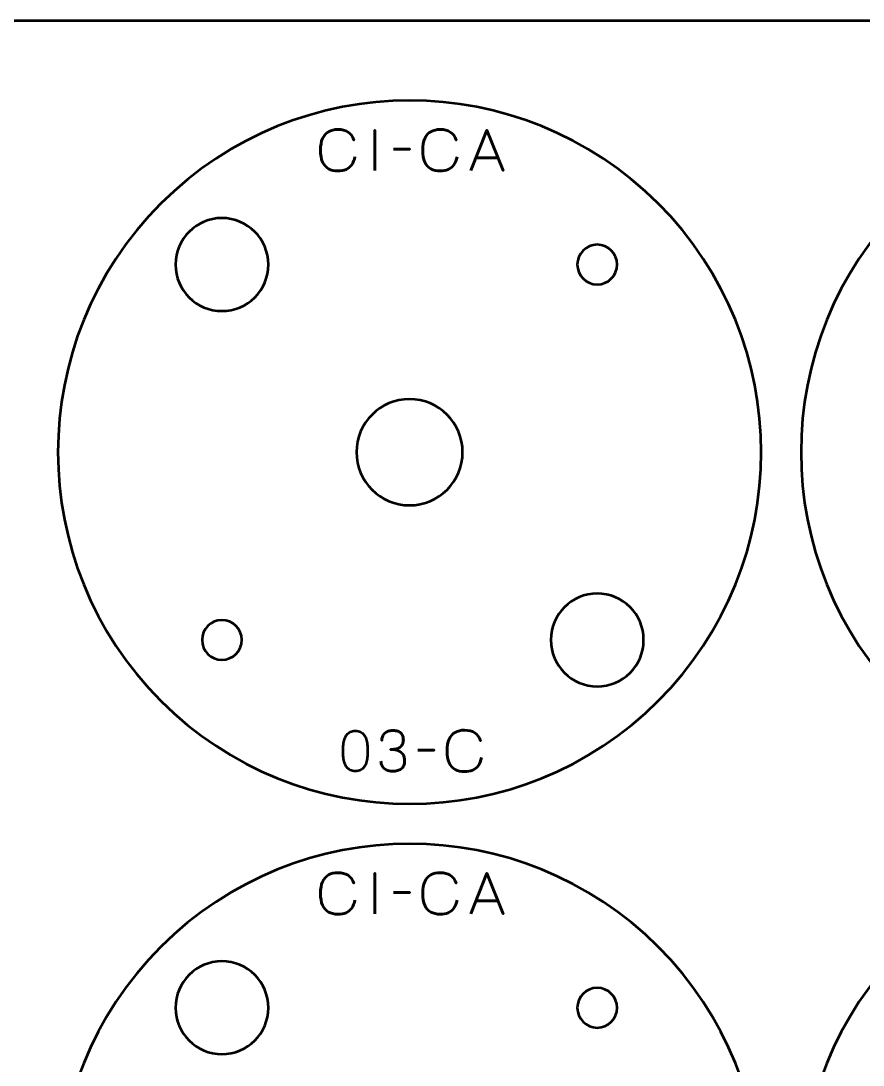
# Model space of a CAD drawing. Header units: centimetres. Extents: x -21 to 0, y -29.7 to 0.
# Drawn here: x -17.23 to -10.88, y -7.87 to 0 of the extents above; entities that cross this region are included whole.
import ezdxf

# ---------------------------------------------------------------- set-up
doc = ezdxf.new("R2010")
doc.units = ezdxf.units.CM
doc.header["$MEASUREMENT"] = 0
doc.layers.add('Layer 1', color=7, linetype='Continuous')

msp = doc.modelspace()

# ---------------------------------------------------------------- linework, layer by layer
at = {"layer": 'Layer 1', "color": 1, "lineweight": 53}
msp.add_open_spline([(-21.00003, -29.19995), (-21.00003, -29.19995), (-21.00003, -0.49992), (-21.00003, -0.49992), (-21.00003, -0.49992), (-21.00003, -0.22295), (-20.77694, 0.00004), (-20.49994, 0.00004), (-20.49994, 0.00004), (-20.49994, 0.00004), (-0.50008, 0.00004), (-0.50008, 0.00004), (-0.50008, 0.00004), (-0.22294, 0.00004), (0.00002, -0.22295), (0.00002, -0.49992), (0.00002, -0.49992), (0.00002, -0.49992), (0.00002, -29.19995), (0.00002, -29.19995), (0.00002, -29.19995), (0.00002, -29.47695), (-0.22294, -29.70004), (-0.50008, -29.70004), (-0.50008, -29.70004), (-0.50008, -29.70004), (-20.49994, -29.70004), (-20.49994, -29.70004), (-20.49994, -29.70004), (-20.77694, -29.70004), (-21.00003, -29.47695), (-21.00003, -29.19995)], degree=3, knots=[0, 0, 0, 0, 0.125, 0.125, 0.125, 0.125, 0.25, 0.25, 0.25, 0.25, 0.375, 0.375, 0.375, 0.375, 0.5, 0.5, 0.5, 0.5, 0.625, 0.625, 0.625, 0.625, 0.75, 0.75, 0.75, 0.75, 0.875, 0.875, 0.875, 0.875, 1, 1, 1, 1], dxfattribs=at)
at = {"layer": 'Layer 1', "color": 3, "lineweight": 53}
for points in [[(-12.42613, -1.37621), (-11.39143, -2.41091), (-11.39143, -4.08915), (-12.42616, -5.12388), (-12.42616, -5.12388), (-13.46086, -6.15858), (-15.1391, -6.15858), (-16.1738, -5.12388), (-16.1738, -5.12388), (-17.20852, -4.08915), (-17.20852, -2.41091), (-16.17382, -1.37621), (-16.17382, -1.37621), (-15.1391, -0.34148), (-13.46086, -0.34148), (-12.42613, -1.37621)], [(-6.82614, -1.37619), (-5.79144, -2.41089), (-5.79144, -4.08913), (-6.82617, -5.12386), (-6.82617, -5.12386), (-7.86087, -6.15856), (-9.53911, -6.15856), (-10.57381, -5.12386), (-10.57381, -5.12386), (-11.60853, -4.08913), (-11.60853, -2.41089), (-10.57383, -1.37619), (-10.57383, -1.37619), (-9.53911, -0.34146), (-7.86087, -0.34146), (-6.82614, -1.37619)], [(-12.42613, -6.97621), (-11.39143, -8.01091), (-11.39143, -9.68915), (-12.42616, -10.72388), (-12.42616, -10.72388), (-13.46086, -11.75858), (-15.1391, -11.75858), (-16.1738, -10.72388), (-16.1738, -10.72388), (-17.20852, -9.68915), (-17.20852, -8.01091), (-16.17382, -6.97621), (-16.17382, -6.97621), (-15.1391, -5.94148), (-13.46086, -5.94148), (-12.42613, -6.97621)], [(-6.82614, -6.97619), (-5.79144, -8.01089), (-5.79144, -9.68913), (-6.82617, -10.72386), (-6.82617, -10.72386), (-7.86087, -11.75856), (-9.53911, -11.75856), (-10.57381, -10.72386), (-10.57381, -10.72386), (-11.60853, -9.68913), (-11.60853, -8.01089), (-10.57383, -6.97619), (-10.57383, -6.97619), (-9.53911, -5.94146), (-7.86087, -5.94146), (-6.82614, -6.97619)]]:
    msp.add_open_spline(points, degree=3, knots=[0, 0, 0, 0, 0.25, 0.25, 0.25, 0.25, 0.5, 0.5, 0.5, 0.5, 0.75, 0.75, 0.75, 0.75, 1, 1, 1, 1], dxfattribs=at)
at = {"layer": 'Layer 1', "color": 5, "lineweight": 53}
for points, knots in [([(-14.7122, -1.02491), (-14.71672, -1.04911), (-14.72462, -1.06908), (-14.7357, -1.08474), (-14.7357, -1.08474), (-14.74684, -1.10034), (-14.7611, -1.11191), (-14.77845, -1.11946), (-14.77845, -1.11946), (-14.79574, -1.12701), (-14.81606, -1.13082), (-14.8392, -1.13075), (-14.8392, -1.13075), (-14.86735, -1.13082), (-14.89127, -1.12538), (-14.91089, -1.11431), (-14.91089, -1.11431), (-14.9305, -1.1033), (-14.94546, -1.0863), (-14.95576, -1.06323), (-14.95576, -1.06323), (-14.96606, -1.04015), (-14.97121, -1.01059), (-14.97128, -0.97454), (-14.97128, -0.97454), (-14.97121, -0.93863), (-14.96606, -0.90913), (-14.95576, -0.88606), (-14.95576, -0.88606), (-14.94546, -0.86299), (-14.9305, -0.84592), (-14.91089, -0.83484), (-14.91089, -0.83484), (-14.89127, -0.82376), (-14.86735, -0.81826), (-14.8392, -0.81833), (-14.8392, -0.81833), (-14.80907, -0.81826), (-14.78382, -0.82468), (-14.7635, -0.83759), (-14.7635, -0.83759), (-14.74325, -0.8505), (-14.72836, -0.87047), (-14.71898, -0.89749), (-14.71898, -0.89749), (-14.72836, -0.87047), (-14.74325, -0.8505), (-14.7635, -0.83759), (-14.7635, -0.83759), (-14.78382, -0.82468), (-14.80907, -0.81826), (-14.8392, -0.81833), (-14.8392, -0.81833), (-14.86735, -0.81826), (-14.89127, -0.82376), (-14.91089, -0.83484), (-14.91089, -0.83484), (-14.9305, -0.84592), (-14.94546, -0.86299), (-14.95576, -0.88606), (-14.95576, -0.88606), (-14.96606, -0.90913), (-14.97121, -0.93863), (-14.97128, -0.97454), (-14.97128, -0.97454), (-14.97121, -1.01059), (-14.96606, -1.04015), (-14.95576, -1.06323), (-14.95576, -1.06323), (-14.94546, -1.0863), (-14.9305, -1.1033), (-14.91089, -1.11431), (-14.91089, -1.11431), (-14.89127, -1.12538), (-14.86735, -1.13082), (-14.8392, -1.13075), (-14.8392, -1.13075), (-14.81606, -1.13082), (-14.79574, -1.12701), (-14.77845, -1.11946), (-14.77845, -1.11946), (-14.7611, -1.11191), (-14.74684, -1.10034), (-14.7357, -1.08474), (-14.7357, -1.08474), (-14.72462, -1.06908), (-14.71672, -1.04911), (-14.7122, -1.02491)], [0, 0, 0, 0, 0.0454545, 0.0454545, 0.0454545, 0.0454545, 0.0909091, 0.0909091, 0.0909091, 0.0909091, 0.1363636, 0.1363636, 0.1363636, 0.1363636, 0.1818182, 0.1818182, 0.1818182, 0.1818182, 0.2272727, 0.2272727, 0.2272727, 0.2272727, 0.2727273, 0.2727273, 0.2727273, 0.2727273, 0.3181818, 0.3181818, 0.3181818, 0.3181818, 0.3636364, 0.3636364, 0.3636364, 0.3636364, 0.4090909, 0.4090909, 0.4090909, 0.4090909, 0.4545455, 0.4545455, 0.4545455, 0.4545455, 0.5, 0.5, 0.5, 0.5, 0.5454545, 0.5454545, 0.5454545, 0.5454545, 0.5909091, 0.5909091, 0.5909091, 0.5909091, 0.6363636, 0.6363636, 0.6363636, 0.6363636, 0.6818182, 0.6818182, 0.6818182, 0.6818182, 0.7272727, 0.7272727, 0.7272727, 0.7272727, 0.7727273, 0.7727273, 0.7727273, 0.7727273, 0.8181818, 0.8181818, 0.8181818, 0.8181818, 0.8636364, 0.8636364, 0.8636364, 0.8636364, 0.9090909, 0.9090909, 0.9090909, 0.9090909, 0.9545455, 0.9545455, 0.9545455, 0.9545455, 1, 1, 1, 1]), ([(-14.56234, -1.12736), (-14.56234, -1.12736), (-14.56234, -0.82214), (-14.56234, -0.82214), (-14.56234, -0.82214), (-14.56234, -0.82214), (-14.56234, -1.12736), (-14.56234, -1.12736)], [0, 0, 0, 0, 0.5, 0.5, 0.5, 0.5, 1, 1, 1, 1]), ([(-13.94216, -1.02491), (-13.94668, -1.04911), (-13.95458, -1.06908), (-13.96566, -1.08474), (-13.96566, -1.08474), (-13.9768, -1.10034), (-13.99106, -1.11191), (-14.00841, -1.11946), (-14.00841, -1.11946), (-14.0257, -1.12701), (-14.04602, -1.13082), (-14.06916, -1.13075), (-14.06916, -1.13075), (-14.09731, -1.13082), (-14.12123, -1.12538), (-14.14085, -1.11431), (-14.14085, -1.11431), (-14.16046, -1.1033), (-14.17542, -1.0863), (-14.18572, -1.06323), (-14.18572, -1.06323), (-14.19602, -1.04015), (-14.20117, -1.01059), (-14.20124, -0.97454), (-14.20124, -0.97454), (-14.20117, -0.93863), (-14.19602, -0.90913), (-14.18572, -0.88606), (-14.18572, -0.88606), (-14.17542, -0.86299), (-14.16046, -0.84592), (-14.14085, -0.83484), (-14.14085, -0.83484), (-14.12123, -0.82376), (-14.09731, -0.81826), (-14.06916, -0.81833), (-14.06916, -0.81833), (-14.03903, -0.81826), (-14.01378, -0.82468), (-13.99346, -0.83759), (-13.99346, -0.83759), (-13.97321, -0.8505), (-13.95832, -0.87047), (-13.94894, -0.89749), (-13.94894, -0.89749), (-13.95832, -0.87047), (-13.97321, -0.8505), (-13.99346, -0.83759), (-13.99346, -0.83759), (-14.01378, -0.82468), (-14.03903, -0.81826), (-14.06916, -0.81833), (-14.06916, -0.81833), (-14.09731, -0.81826), (-14.12123, -0.82376), (-14.14085, -0.83484), (-14.14085, -0.83484), (-14.16046, -0.84592), (-14.17542, -0.86299), (-14.18572, -0.88606), (-14.18572, -0.88606), (-14.19602, -0.90913), (-14.20117, -0.93863), (-14.20124, -0.97454), (-14.20124, -0.97454), (-14.20117, -1.01059), (-14.19602, -1.04015), (-14.18572, -1.06323), (-14.18572, -1.06323), (-14.17542, -1.0863), (-14.16046, -1.1033), (-14.14085, -1.11431), (-14.14085, -1.11431), (-14.12123, -1.12538), (-14.09731, -1.13082), (-14.06916, -1.13075), (-14.06916, -1.13075), (-14.04602, -1.13082), (-14.0257, -1.12701), (-14.00841, -1.11946), (-14.00841, -1.11946), (-13.99106, -1.11191), (-13.9768, -1.10034), (-13.96566, -1.08474), (-13.96566, -1.08474), (-13.95458, -1.06908), (-13.94668, -1.04911), (-13.94216, -1.02491)], [0, 0, 0, 0, 0.0454545, 0.0454545, 0.0454545, 0.0454545, 0.0909091, 0.0909091, 0.0909091, 0.0909091, 0.1363636, 0.1363636, 0.1363636, 0.1363636, 0.1818182, 0.1818182, 0.1818182, 0.1818182, 0.2272727, 0.2272727, 0.2272727, 0.2272727, 0.2727273, 0.2727273, 0.2727273, 0.2727273, 0.3181818, 0.3181818, 0.3181818, 0.3181818, 0.3636364, 0.3636364, 0.3636364, 0.3636364, 0.4090909, 0.4090909, 0.4090909, 0.4090909, 0.4545455, 0.4545455, 0.4545455, 0.4545455, 0.5, 0.5, 0.5, 0.5, 0.5454545, 0.5454545, 0.5454545, 0.5454545, 0.5909091, 0.5909091, 0.5909091, 0.5909091, 0.6363636, 0.6363636, 0.6363636, 0.6363636, 0.6818182, 0.6818182, 0.6818182, 0.6818182, 0.7272727, 0.7272727, 0.7272727, 0.7272727, 0.7727273, 0.7727273, 0.7727273, 0.7727273, 0.8181818, 0.8181818, 0.8181818, 0.8181818, 0.8636364, 0.8636364, 0.8636364, 0.8636364, 0.9090909, 0.9090909, 0.9090909, 0.9090909, 0.9545455, 0.9545455, 0.9545455, 0.9545455, 1, 1, 1, 1]), ([(-13.83802, -1.12736), (-13.83802, -1.12736), (-13.71695, -0.82214), (-13.71695, -0.82214), (-13.71695, -0.82214), (-13.71695, -0.82214), (-13.59545, -1.12736), (-13.59545, -1.12736), (-13.59545, -1.12736), (-13.59545, -1.12736), (-13.71695, -0.82214), (-13.71695, -0.82214), (-13.71695, -0.82214), (-13.71695, -0.82214), (-13.83802, -1.12736), (-13.83802, -1.12736)], [0, 0, 0, 0, 0.25, 0.25, 0.25, 0.25, 0.5, 0.5, 0.5, 0.5, 0.75, 0.75, 0.75, 0.75, 1, 1, 1, 1]), ([(-14.42137, -0.96776), (-14.42137, -0.96776), (-14.29818, -0.96776), (-14.29818, -0.96776), (-14.29818, -0.96776), (-14.29818, -0.96776), (-14.42137, -0.96776), (-14.42137, -0.96776)], [0, 0, 0, 0, 0.5, 0.5, 0.5, 0.5, 1, 1, 1, 1]), ([(-13.79992, -1.03126), (-13.79992, -1.03126), (-13.63398, -1.03126), (-13.63398, -1.03126), (-13.63398, -1.03126), (-13.63398, -1.03126), (-13.79992, -1.03126), (-13.79992, -1.03126)], [0, 0, 0, 0, 0.5, 0.5, 0.5, 0.5, 1, 1, 1, 1]), ([(-14.70831, -5.65346), (-14.6935, -5.65339), (-14.68073, -5.65078), (-14.67007, -5.6457), (-14.67007, -5.6457), (-14.65949, -5.64062), (-14.65067, -5.63335), (-14.64362, -5.62411), (-14.64362, -5.62411), (-14.63663, -5.6148), (-14.63113, -5.60379), (-14.62704, -5.59109), (-14.62704, -5.59109), (-14.62301, -5.57839), (-14.62012, -5.56449), (-14.6185, -5.54925), (-14.6185, -5.54925), (-14.6168, -5.53401), (-14.61596, -5.51799), (-14.61603, -5.50106), (-14.61603, -5.50106), (-14.61596, -5.4842), (-14.6168, -5.46818), (-14.6185, -5.45301), (-14.6185, -5.45301), (-14.62012, -5.43784), (-14.62301, -5.42387), (-14.62704, -5.41117), (-14.62704, -5.41117), (-14.63113, -5.39854), (-14.63663, -5.38754), (-14.64362, -5.37815), (-14.64362, -5.37815), (-14.65067, -5.36884), (-14.65949, -5.36157), (-14.67007, -5.35649), (-14.67007, -5.35649), (-14.68073, -5.35134), (-14.6935, -5.34873), (-14.70831, -5.34866), (-14.70831, -5.34866), (-14.72313, -5.34873), (-14.7359, -5.35134), (-14.74656, -5.35649), (-14.74656, -5.35649), (-14.75714, -5.36157), (-14.76596, -5.36884), (-14.77301, -5.37815), (-14.77301, -5.37815), (-14.78, -5.38754), (-14.7855, -5.39854), (-14.78959, -5.41117), (-14.78959, -5.41117), (-14.79362, -5.42387), (-14.79651, -5.43784), (-14.79813, -5.45301), (-14.79813, -5.45301), (-14.79982, -5.46818), (-14.80067, -5.4842), (-14.8006, -5.50106), (-14.8006, -5.50106), (-14.80067, -5.51799), (-14.79982, -5.53401), (-14.79813, -5.54925), (-14.79813, -5.54925), (-14.79651, -5.56449), (-14.79362, -5.57839), (-14.78959, -5.59109), (-14.78959, -5.59109), (-14.7855, -5.60379), (-14.78, -5.6148), (-14.77301, -5.62411), (-14.77301, -5.62411), (-14.76596, -5.63335), (-14.75714, -5.64062), (-14.74656, -5.6457), (-14.74656, -5.6457), (-14.7359, -5.65078), (-14.72313, -5.65339), (-14.70831, -5.65346)], [0, 0, 0, 0, 0.05, 0.05, 0.05, 0.05, 0.1, 0.1, 0.1, 0.1, 0.15, 0.15, 0.15, 0.15, 0.2, 0.2, 0.2, 0.2, 0.25, 0.25, 0.25, 0.25, 0.3, 0.3, 0.3, 0.3, 0.35, 0.35, 0.35, 0.35, 0.4, 0.4, 0.4, 0.4, 0.45, 0.45, 0.45, 0.45, 0.5, 0.5, 0.5, 0.5, 0.55, 0.55, 0.55, 0.55, 0.6, 0.6, 0.6, 0.6, 0.65, 0.65, 0.65, 0.65, 0.7, 0.7, 0.7, 0.7, 0.75, 0.75, 0.75, 0.75, 0.8, 0.8, 0.8, 0.8, 0.85, 0.85, 0.85, 0.85, 0.9, 0.9, 0.9, 0.9, 0.95, 0.95, 0.95, 0.95, 1, 1, 1, 1]), ([(-14.70831, -5.65346), (-14.6935, -5.65339), (-14.68073, -5.65078), (-14.67007, -5.6457), (-14.67007, -5.6457), (-14.65949, -5.64062), (-14.65067, -5.63335), (-14.64362, -5.62411), (-14.64362, -5.62411), (-14.63663, -5.6148), (-14.63113, -5.60379), (-14.62704, -5.59109), (-14.62704, -5.59109), (-14.62301, -5.57839), (-14.62012, -5.56449), (-14.6185, -5.54925), (-14.6185, -5.54925), (-14.6168, -5.53401), (-14.61596, -5.51799), (-14.61603, -5.50106), (-14.61603, -5.50106), (-14.61596, -5.4842), (-14.6168, -5.46818), (-14.6185, -5.45301), (-14.6185, -5.45301), (-14.62012, -5.43784), (-14.62301, -5.42387), (-14.62704, -5.41117), (-14.62704, -5.41117), (-14.63113, -5.39854), (-14.63663, -5.38754), (-14.64362, -5.37815), (-14.64362, -5.37815), (-14.65067, -5.36884), (-14.65949, -5.36157), (-14.67007, -5.35649), (-14.67007, -5.35649), (-14.68073, -5.35134), (-14.6935, -5.34873), (-14.70831, -5.34866), (-14.70831, -5.34866), (-14.72313, -5.34873), (-14.7359, -5.35134), (-14.74656, -5.35649), (-14.74656, -5.35649), (-14.75714, -5.36157), (-14.76596, -5.36884), (-14.77301, -5.37815), (-14.77301, -5.37815), (-14.78, -5.38754), (-14.7855, -5.39854), (-14.78959, -5.41117), (-14.78959, -5.41117), (-14.79362, -5.42387), (-14.79651, -5.43784), (-14.79813, -5.45301), (-14.79813, -5.45301), (-14.79982, -5.46818), (-14.80067, -5.4842), (-14.8006, -5.50106), (-14.8006, -5.50106), (-14.80067, -5.51799), (-14.79982, -5.53401), (-14.79813, -5.54925), (-14.79813, -5.54925), (-14.79651, -5.56449), (-14.79362, -5.57839), (-14.78959, -5.59109), (-14.78959, -5.59109), (-14.7855, -5.60379), (-14.78, -5.6148), (-14.77301, -5.62411), (-14.77301, -5.62411), (-14.76596, -5.63335), (-14.75714, -5.64062), (-14.74656, -5.6457), (-14.74656, -5.6457), (-14.7359, -5.65078), (-14.72313, -5.65339), (-14.70831, -5.65346)], [0, 0, 0, 0, 0.05, 0.05, 0.05, 0.05, 0.1, 0.1, 0.1, 0.1, 0.15, 0.15, 0.15, 0.15, 0.2, 0.2, 0.2, 0.2, 0.25, 0.25, 0.25, 0.25, 0.3, 0.3, 0.3, 0.3, 0.35, 0.35, 0.35, 0.35, 0.4, 0.4, 0.4, 0.4, 0.45, 0.45, 0.45, 0.45, 0.5, 0.5, 0.5, 0.5, 0.55, 0.55, 0.55, 0.55, 0.6, 0.6, 0.6, 0.6, 0.65, 0.65, 0.65, 0.65, 0.7, 0.7, 0.7, 0.7, 0.75, 0.75, 0.75, 0.75, 0.8, 0.8, 0.8, 0.8, 0.85, 0.85, 0.85, 0.85, 0.9, 0.9, 0.9, 0.9, 0.95, 0.95, 0.95, 0.95, 1, 1, 1, 1]), ([(-14.5157, -5.57684), (-14.51563, -5.59208), (-14.5121, -5.60534), (-14.50512, -5.61684), (-14.50512, -5.61684), (-14.49813, -5.62827), (-14.48818, -5.63723), (-14.4752, -5.64365), (-14.4752, -5.64365), (-14.46222, -5.65007), (-14.44663, -5.65332), (-14.42849, -5.65346), (-14.42849, -5.65346), (-14.41488, -5.65346), (-14.40253, -5.65205), (-14.39131, -5.64909), (-14.39131, -5.64909), (-14.38016, -5.64612), (-14.37057, -5.64154), (-14.36245, -5.63526), (-14.36245, -5.63526), (-14.35434, -5.62898), (-14.34813, -5.62086), (-14.34369, -5.61099), (-14.34369, -5.61099), (-14.33931, -5.60104), (-14.33713, -5.58911), (-14.33706, -5.57514), (-14.33706, -5.57514), (-14.33698, -5.55652), (-14.34079, -5.54078), (-14.34834, -5.52801), (-14.34834, -5.52801), (-14.35589, -5.51524), (-14.36761, -5.50565), (-14.38334, -5.49909), (-14.38334, -5.49909), (-14.39907, -5.49252), (-14.41925, -5.48921), (-14.44373, -5.48921), (-14.44373, -5.48921), (-14.42546, -5.48928), (-14.41015, -5.48759), (-14.39766, -5.48413), (-14.39766, -5.48413), (-14.38524, -5.48067), (-14.3753, -5.4758), (-14.36782, -5.46945), (-14.36782, -5.46945), (-14.36034, -5.46317), (-14.35491, -5.45569), (-14.35166, -5.44709), (-14.35166, -5.44709), (-14.34834, -5.43855), (-14.34672, -5.42917), (-14.34679, -5.41894), (-14.34679, -5.41894), (-14.34672, -5.4087), (-14.34813, -5.39925), (-14.35095, -5.3905), (-14.35095, -5.3905), (-14.35371, -5.38175), (-14.35822, -5.37406), (-14.36436, -5.3675), (-14.36436, -5.3675), (-14.3705, -5.36094), (-14.37861, -5.35579), (-14.38856, -5.35212), (-14.38856, -5.35212), (-14.39858, -5.34845), (-14.41079, -5.34662), (-14.42511, -5.34655), (-14.42511, -5.34655), (-14.43936, -5.34662), (-14.45185, -5.34873), (-14.46243, -5.35283), (-14.46243, -5.35283), (-14.47309, -5.35692), (-14.48183, -5.36249), (-14.48889, -5.36962), (-14.48889, -5.36962), (-14.49587, -5.37674), (-14.5011, -5.38486), (-14.50455, -5.39403), (-14.50455, -5.39403), (-14.50808, -5.4032), (-14.50977, -5.41294), (-14.50977, -5.42317), (-14.50977, -5.42317), (-14.50977, -5.41294), (-14.50808, -5.4032), (-14.50455, -5.39403), (-14.50455, -5.39403), (-14.5011, -5.38486), (-14.49587, -5.37674), (-14.48889, -5.36962), (-14.48889, -5.36962), (-14.48183, -5.36249), (-14.47309, -5.35692), (-14.46243, -5.35283), (-14.46243, -5.35283), (-14.45185, -5.34873), (-14.43936, -5.34662), (-14.42511, -5.34655), (-14.42511, -5.34655), (-14.41079, -5.34662), (-14.39858, -5.34845), (-14.38856, -5.35212), (-14.38856, -5.35212), (-14.37861, -5.35579), (-14.3705, -5.36094), (-14.36436, -5.3675), (-14.36436, -5.3675), (-14.35822, -5.37406), (-14.35371, -5.38175), (-14.35095, -5.3905), (-14.35095, -5.3905), (-14.34813, -5.39925), (-14.34672, -5.4087), (-14.34679, -5.41894), (-14.34679, -5.41894), (-14.34672, -5.42917), (-14.34834, -5.43855), (-14.35166, -5.44709), (-14.35166, -5.44709), (-14.35491, -5.45569), (-14.36034, -5.46317), (-14.36782, -5.46945), (-14.36782, -5.46945), (-14.3753, -5.4758), (-14.38524, -5.48067), (-14.39766, -5.48413), (-14.39766, -5.48413), (-14.41015, -5.48759), (-14.42546, -5.48928), (-14.44373, -5.48921), (-14.44373, -5.48921), (-14.41925, -5.48921), (-14.39907, -5.49252), (-14.38334, -5.49909), (-14.38334, -5.49909), (-14.36761, -5.50565), (-14.35589, -5.51524), (-14.34834, -5.52801), (-14.34834, -5.52801), (-14.34079, -5.54078), (-14.33698, -5.55652), (-14.33706, -5.57514), (-14.33706, -5.57514), (-14.33713, -5.58911), (-14.33931, -5.60104), (-14.34369, -5.61099), (-14.34369, -5.61099), (-14.34813, -5.62086), (-14.35434, -5.62898), (-14.36245, -5.63526), (-14.36245, -5.63526), (-14.37057, -5.64154), (-14.38016, -5.64612), (-14.39131, -5.64909), (-14.39131, -5.64909), (-14.40253, -5.65205), (-14.41488, -5.65346), (-14.42849, -5.65346), (-14.42849, -5.65346), (-14.44663, -5.65332), (-14.46222, -5.65007), (-14.4752, -5.64365), (-14.4752, -5.64365), (-14.48818, -5.63723), (-14.49813, -5.62827), (-14.50512, -5.61684), (-14.50512, -5.61684), (-14.5121, -5.60534), (-14.51563, -5.59208), (-14.5157, -5.57684)], [0, 0, 0, 0, 0.0227273, 0.0227273, 0.0227273, 0.0227273, 0.0454545, 0.0454545, 0.0454545, 0.0454545, 0.0681818, 0.0681818, 0.0681818, 0.0681818, 0.0909091, 0.0909091, 0.0909091, 0.0909091, 0.1136364, 0.1136364, 0.1136364, 0.1136364, 0.1363636, 0.1363636, 0.1363636, 0.1363636, 0.1590909, 0.1590909, 0.1590909, 0.1590909, 0.1818182, 0.1818182, 0.1818182, 0.1818182, 0.2045455, 0.2045455, 0.2045455, 0.2045455, 0.2272727, 0.2272727, 0.2272727, 0.2272727, 0.25, 0.25, 0.25, 0.25, 0.2727273, 0.2727273, 0.2727273, 0.2727273, 0.2954545, 0.2954545, 0.2954545, 0.2954545, 0.3181818, 0.3181818, 0.3181818, 0.3181818, 0.3409091, 0.3409091, 0.3409091, 0.3409091, 0.3636364, 0.3636364, 0.3636364, 0.3636364, 0.3863636, 0.3863636, 0.3863636, 0.3863636, 0.4090909, 0.4090909, 0.4090909, 0.4090909, 0.4318182, 0.4318182, 0.4318182, 0.4318182, 0.4545455, 0.4545455, 0.4545455, 0.4545455, 0.4772727, 0.4772727, 0.4772727, 0.4772727, 0.5, 0.5, 0.5, 0.5, 0.5227273, 0.5227273, 0.5227273, 0.5227273, 0.5454545, 0.5454545, 0.5454545, 0.5454545, 0.5681818, 0.5681818, 0.5681818, 0.5681818, 0.5909091, 0.5909091, 0.5909091, 0.5909091, 0.6136364, 0.6136364, 0.6136364, 0.6136364, 0.6363636, 0.6363636, 0.6363636, 0.6363636, 0.6590909, 0.6590909, 0.6590909, 0.6590909, 0.6818182, 0.6818182, 0.6818182, 0.6818182, 0.7045455, 0.7045455, 0.7045455, 0.7045455, 0.7272727, 0.7272727, 0.7272727, 0.7272727, 0.75, 0.75, 0.75, 0.75, 0.7727273, 0.7727273, 0.7727273, 0.7727273, 0.7954545, 0.7954545, 0.7954545, 0.7954545, 0.8181818, 0.8181818, 0.8181818, 0.8181818, 0.8409091, 0.8409091, 0.8409091, 0.8409091, 0.8636364, 0.8636364, 0.8636364, 0.8636364, 0.8863636, 0.8863636, 0.8863636, 0.8863636, 0.9090909, 0.9090909, 0.9090909, 0.9090909, 0.9318182, 0.9318182, 0.9318182, 0.9318182, 0.9545455, 0.9545455, 0.9545455, 0.9545455, 0.9772727, 0.9772727, 0.9772727, 0.9772727, 1, 1, 1, 1]), ([(-13.75794, -5.55101), (-13.76246, -5.57521), (-13.77036, -5.59518), (-13.78144, -5.61084), (-13.78144, -5.61084), (-13.79258, -5.62644), (-13.80684, -5.63801), (-13.82419, -5.64556), (-13.82419, -5.64556), (-13.84148, -5.65311), (-13.8618, -5.65692), (-13.88494, -5.65685), (-13.88494, -5.65685), (-13.91309, -5.65692), (-13.93701, -5.65148), (-13.95663, -5.64041), (-13.95663, -5.64041), (-13.97624, -5.6294), (-13.9912, -5.6124), (-14.0015, -5.58933), (-14.0015, -5.58933), (-14.0118, -5.56625), (-14.01695, -5.53669), (-14.01702, -5.50064), (-14.01702, -5.50064), (-14.01695, -5.46473), (-14.0118, -5.43523), (-14.0015, -5.41216), (-14.0015, -5.41216), (-13.9912, -5.38909), (-13.97624, -5.37202), (-13.95663, -5.36094), (-13.95663, -5.36094), (-13.93701, -5.34986), (-13.91309, -5.34436), (-13.88494, -5.34443), (-13.88494, -5.34443), (-13.85481, -5.34436), (-13.82956, -5.35078), (-13.80924, -5.36369), (-13.80924, -5.36369), (-13.78899, -5.3766), (-13.7741, -5.39657), (-13.76472, -5.42359), (-13.76472, -5.42359), (-13.7741, -5.39657), (-13.78899, -5.3766), (-13.80924, -5.36369), (-13.80924, -5.36369), (-13.82956, -5.35078), (-13.85481, -5.34436), (-13.88494, -5.34443), (-13.88494, -5.34443), (-13.91309, -5.34436), (-13.93701, -5.34986), (-13.95663, -5.36094), (-13.95663, -5.36094), (-13.97624, -5.37202), (-13.9912, -5.38909), (-14.0015, -5.41216), (-14.0015, -5.41216), (-14.0118, -5.43523), (-14.01695, -5.46473), (-14.01702, -5.50064), (-14.01702, -5.50064), (-14.01695, -5.53669), (-14.0118, -5.56625), (-14.0015, -5.58933), (-14.0015, -5.58933), (-13.9912, -5.6124), (-13.97624, -5.6294), (-13.95663, -5.64041), (-13.95663, -5.64041), (-13.93701, -5.65148), (-13.91309, -5.65692), (-13.88494, -5.65685), (-13.88494, -5.65685), (-13.8618, -5.65692), (-13.84148, -5.65311), (-13.82419, -5.64556), (-13.82419, -5.64556), (-13.80684, -5.63801), (-13.79258, -5.62644), (-13.78144, -5.61084), (-13.78144, -5.61084), (-13.77036, -5.59518), (-13.76246, -5.57521), (-13.75794, -5.55101)], [0, 0, 0, 0, 0.0454545, 0.0454545, 0.0454545, 0.0454545, 0.0909091, 0.0909091, 0.0909091, 0.0909091, 0.1363636, 0.1363636, 0.1363636, 0.1363636, 0.1818182, 0.1818182, 0.1818182, 0.1818182, 0.2272727, 0.2272727, 0.2272727, 0.2272727, 0.2727273, 0.2727273, 0.2727273, 0.2727273, 0.3181818, 0.3181818, 0.3181818, 0.3181818, 0.3636364, 0.3636364, 0.3636364, 0.3636364, 0.4090909, 0.4090909, 0.4090909, 0.4090909, 0.4545455, 0.4545455, 0.4545455, 0.4545455, 0.5, 0.5, 0.5, 0.5, 0.5454545, 0.5454545, 0.5454545, 0.5454545, 0.5909091, 0.5909091, 0.5909091, 0.5909091, 0.6363636, 0.6363636, 0.6363636, 0.6363636, 0.6818182, 0.6818182, 0.6818182, 0.6818182, 0.7272727, 0.7272727, 0.7272727, 0.7272727, 0.7727273, 0.7727273, 0.7727273, 0.7727273, 0.8181818, 0.8181818, 0.8181818, 0.8181818, 0.8636364, 0.8636364, 0.8636364, 0.8636364, 0.9090909, 0.9090909, 0.9090909, 0.9090909, 0.9545455, 0.9545455, 0.9545455, 0.9545455, 1, 1, 1, 1]), ([(-14.23715, -5.49386), (-14.23715, -5.49386), (-14.11396, -5.49386), (-14.11396, -5.49386), (-14.11396, -5.49386), (-14.11396, -5.49386), (-14.23715, -5.49386), (-14.23715, -5.49386)], [0, 0, 0, 0, 0.5, 0.5, 0.5, 0.5, 1, 1, 1, 1]), ([(-14.7122, -6.62491), (-14.71672, -6.64911), (-14.72462, -6.66908), (-14.7357, -6.68474), (-14.7357, -6.68474), (-14.74684, -6.70034), (-14.7611, -6.71191), (-14.77845, -6.71946), (-14.77845, -6.71946), (-14.79574, -6.72701), (-14.81606, -6.73082), (-14.8392, -6.73075), (-14.8392, -6.73075), (-14.86735, -6.73082), (-14.89127, -6.72538), (-14.91089, -6.71431), (-14.91089, -6.71431), (-14.9305, -6.7033), (-14.94546, -6.6863), (-14.95576, -6.66323), (-14.95576, -6.66323), (-14.96606, -6.64015), (-14.97121, -6.61059), (-14.97128, -6.57454), (-14.97128, -6.57454), (-14.97121, -6.53863), (-14.96606, -6.50913), (-14.95576, -6.48606), (-14.95576, -6.48606), (-14.94546, -6.46299), (-14.9305, -6.44592), (-14.91089, -6.43484), (-14.91089, -6.43484), (-14.89127, -6.42376), (-14.86735, -6.41826), (-14.8392, -6.41833), (-14.8392, -6.41833), (-14.80907, -6.41826), (-14.78382, -6.42468), (-14.7635, -6.43759), (-14.7635, -6.43759), (-14.74325, -6.4505), (-14.72836, -6.47047), (-14.71898, -6.49749), (-14.71898, -6.49749), (-14.72836, -6.47047), (-14.74325, -6.4505), (-14.7635, -6.43759), (-14.7635, -6.43759), (-14.78382, -6.42468), (-14.80907, -6.41826), (-14.8392, -6.41833), (-14.8392, -6.41833), (-14.86735, -6.41826), (-14.89127, -6.42376), (-14.91089, -6.43484), (-14.91089, -6.43484), (-14.9305, -6.44592), (-14.94546, -6.46299), (-14.95576, -6.48606), (-14.95576, -6.48606), (-14.96606, -6.50913), (-14.97121, -6.53863), (-14.97128, -6.57454), (-14.97128, -6.57454), (-14.97121, -6.61059), (-14.96606, -6.64015), (-14.95576, -6.66323), (-14.95576, -6.66323), (-14.94546, -6.6863), (-14.9305, -6.7033), (-14.91089, -6.71431), (-14.91089, -6.71431), (-14.89127, -6.72538), (-14.86735, -6.73082), (-14.8392, -6.73075), (-14.8392, -6.73075), (-14.81606, -6.73082), (-14.79574, -6.72701), (-14.77845, -6.71946), (-14.77845, -6.71946), (-14.7611, -6.71191), (-14.74684, -6.70034), (-14.7357, -6.68474), (-14.7357, -6.68474), (-14.72462, -6.66908), (-14.71672, -6.64911), (-14.7122, -6.62491)], [0, 0, 0, 0, 0.0454545, 0.0454545, 0.0454545, 0.0454545, 0.0909091, 0.0909091, 0.0909091, 0.0909091, 0.1363636, 0.1363636, 0.1363636, 0.1363636, 0.1818182, 0.1818182, 0.1818182, 0.1818182, 0.2272727, 0.2272727, 0.2272727, 0.2272727, 0.2727273, 0.2727273, 0.2727273, 0.2727273, 0.3181818, 0.3181818, 0.3181818, 0.3181818, 0.3636364, 0.3636364, 0.3636364, 0.3636364, 0.4090909, 0.4090909, 0.4090909, 0.4090909, 0.4545455, 0.4545455, 0.4545455, 0.4545455, 0.5, 0.5, 0.5, 0.5, 0.5454545, 0.5454545, 0.5454545, 0.5454545, 0.5909091, 0.5909091, 0.5909091, 0.5909091, 0.6363636, 0.6363636, 0.6363636, 0.6363636, 0.6818182, 0.6818182, 0.6818182, 0.6818182, 0.7272727, 0.7272727, 0.7272727, 0.7272727, 0.7727273, 0.7727273, 0.7727273, 0.7727273, 0.8181818, 0.8181818, 0.8181818, 0.8181818, 0.8636364, 0.8636364, 0.8636364, 0.8636364, 0.9090909, 0.9090909, 0.9090909, 0.9090909, 0.9545455, 0.9545455, 0.9545455, 0.9545455, 1, 1, 1, 1]), ([(-14.56234, -6.72736), (-14.56234, -6.72736), (-14.56234, -6.42214), (-14.56234, -6.42214), (-14.56234, -6.42214), (-14.56234, -6.42214), (-14.56234, -6.72736), (-14.56234, -6.72736)], [0, 0, 0, 0, 0.5, 0.5, 0.5, 0.5, 1, 1, 1, 1]), ([(-13.94216, -6.62491), (-13.94668, -6.64911), (-13.95458, -6.66908), (-13.96566, -6.68474), (-13.96566, -6.68474), (-13.9768, -6.70034), (-13.99106, -6.71191), (-14.00841, -6.71946), (-14.00841, -6.71946), (-14.0257, -6.72701), (-14.04602, -6.73082), (-14.06916, -6.73075), (-14.06916, -6.73075), (-14.09731, -6.73082), (-14.12123, -6.72538), (-14.14085, -6.71431), (-14.14085, -6.71431), (-14.16046, -6.7033), (-14.17542, -6.6863), (-14.18572, -6.66323), (-14.18572, -6.66323), (-14.19602, -6.64015), (-14.20117, -6.61059), (-14.20124, -6.57454), (-14.20124, -6.57454), (-14.20117, -6.53863), (-14.19602, -6.50913), (-14.18572, -6.48606), (-14.18572, -6.48606), (-14.17542, -6.46299), (-14.16046, -6.44592), (-14.14085, -6.43484), (-14.14085, -6.43484), (-14.12123, -6.42376), (-14.09731, -6.41826), (-14.06916, -6.41833), (-14.06916, -6.41833), (-14.03903, -6.41826), (-14.01378, -6.42468), (-13.99346, -6.43759), (-13.99346, -6.43759), (-13.97321, -6.4505), (-13.95832, -6.47047), (-13.94894, -6.49749), (-13.94894, -6.49749), (-13.95832, -6.47047), (-13.97321, -6.4505), (-13.99346, -6.43759), (-13.99346, -6.43759), (-14.01378, -6.42468), (-14.03903, -6.41826), (-14.06916, -6.41833), (-14.06916, -6.41833), (-14.09731, -6.41826), (-14.12123, -6.42376), (-14.14085, -6.43484), (-14.14085, -6.43484), (-14.16046, -6.44592), (-14.17542, -6.46299), (-14.18572, -6.48606), (-14.18572, -6.48606), (-14.19602, -6.50913), (-14.20117, -6.53863), (-14.20124, -6.57454), (-14.20124, -6.57454), (-14.20117, -6.61059), (-14.19602, -6.64015), (-14.18572, -6.66323), (-14.18572, -6.66323), (-14.17542, -6.6863), (-14.16046, -6.7033), (-14.14085, -6.71431), (-14.14085, -6.71431), (-14.12123, -6.72538), (-14.09731, -6.73082), (-14.06916, -6.73075), (-14.06916, -6.73075), (-14.04602, -6.73082), (-14.0257, -6.72701), (-14.00841, -6.71946), (-14.00841, -6.71946), (-13.99106, -6.71191), (-13.9768, -6.70034), (-13.96566, -6.68474), (-13.96566, -6.68474), (-13.95458, -6.66908), (-13.94668, -6.64911), (-13.94216, -6.62491)], [0, 0, 0, 0, 0.0454545, 0.0454545, 0.0454545, 0.0454545, 0.0909091, 0.0909091, 0.0909091, 0.0909091, 0.1363636, 0.1363636, 0.1363636, 0.1363636, 0.1818182, 0.1818182, 0.1818182, 0.1818182, 0.2272727, 0.2272727, 0.2272727, 0.2272727, 0.2727273, 0.2727273, 0.2727273, 0.2727273, 0.3181818, 0.3181818, 0.3181818, 0.3181818, 0.3636364, 0.3636364, 0.3636364, 0.3636364, 0.4090909, 0.4090909, 0.4090909, 0.4090909, 0.4545455, 0.4545455, 0.4545455, 0.4545455, 0.5, 0.5, 0.5, 0.5, 0.5454545, 0.5454545, 0.5454545, 0.5454545, 0.5909091, 0.5909091, 0.5909091, 0.5909091, 0.6363636, 0.6363636, 0.6363636, 0.6363636, 0.6818182, 0.6818182, 0.6818182, 0.6818182, 0.7272727, 0.7272727, 0.7272727, 0.7272727, 0.7727273, 0.7727273, 0.7727273, 0.7727273, 0.8181818, 0.8181818, 0.8181818, 0.8181818, 0.8636364, 0.8636364, 0.8636364, 0.8636364, 0.9090909, 0.9090909, 0.9090909, 0.9090909, 0.9545455, 0.9545455, 0.9545455, 0.9545455, 1, 1, 1, 1]), ([(-13.83802, -6.72736), (-13.83802, -6.72736), (-13.71695, -6.42214), (-13.71695, -6.42214), (-13.71695, -6.42214), (-13.71695, -6.42214), (-13.59545, -6.72736), (-13.59545, -6.72736), (-13.59545, -6.72736), (-13.59545, -6.72736), (-13.71695, -6.42214), (-13.71695, -6.42214), (-13.71695, -6.42214), (-13.71695, -6.42214), (-13.83802, -6.72736), (-13.83802, -6.72736)], [0, 0, 0, 0, 0.25, 0.25, 0.25, 0.25, 0.5, 0.5, 0.5, 0.5, 0.75, 0.75, 0.75, 0.75, 1, 1, 1, 1]), ([(-14.42137, -6.56776), (-14.42137, -6.56776), (-14.29818, -6.56776), (-14.29818, -6.56776), (-14.29818, -6.56776), (-14.29818, -6.56776), (-14.42137, -6.56776), (-14.42137, -6.56776)], [0, 0, 0, 0, 0.5, 0.5, 0.5, 0.5, 1, 1, 1, 1]), ([(-13.79992, -6.63126), (-13.79992, -6.63126), (-13.63398, -6.63126), (-13.63398, -6.63126), (-13.63398, -6.63126), (-13.63398, -6.63126), (-13.79992, -6.63126), (-13.79992, -6.63126)], [0, 0, 0, 0, 0.5, 0.5, 0.5, 0.5, 1, 1, 1, 1])]:
    msp.add_open_spline(points, degree=3, knots=knots, dxfattribs=at)
at = {"layer": 'Layer 1', "lineweight": 53}
for points in [[(-15.71419, -1.4858), (-15.52092, -1.4858), (-15.36418, -1.64254), (-15.36418, -1.83582), (-15.36418, -1.83582), (-15.36418, -2.02909), (-15.52092, -2.18583), (-15.71419, -2.18583), (-15.71419, -2.18583), (-15.90747, -2.18583), (-16.06421, -2.02909), (-16.06421, -1.83582), (-16.06421, -1.83582), (-16.06421, -1.64254), (-15.90747, -1.4858), (-15.71419, -1.4858)], [(-15.71419, -1.4858), (-15.52092, -1.4858), (-15.36418, -1.64254), (-15.36418, -1.83582), (-15.36418, -1.83582), (-15.36418, -2.02909), (-15.52092, -2.18583), (-15.71419, -2.18583), (-15.71419, -2.18583), (-15.90747, -2.18583), (-16.06421, -2.02909), (-16.06421, -1.83582), (-16.06421, -1.83582), (-16.06421, -1.64254), (-15.90747, -1.4858), (-15.71419, -1.4858)], [(-12.88576, -1.68582), (-12.80293, -1.68582), (-12.73576, -1.75299), (-12.73576, -1.83582), (-12.73576, -1.83582), (-12.73576, -1.91865), (-12.80293, -1.98582), (-12.88576, -1.98582), (-12.88576, -1.98582), (-12.96859, -1.98582), (-13.03576, -1.91865), (-13.03576, -1.83582), (-13.03576, -1.83582), (-13.03576, -1.75299), (-12.96859, -1.68582), (-12.88576, -1.68582)], [(-14.29998, -2.85001), (-14.0791, -2.85001), (-13.89997, -3.02914), (-13.89997, -3.25001), (-13.89997, -3.25001), (-13.89997, -3.47089), (-14.0791, -3.65002), (-14.29998, -3.65002), (-14.29998, -3.65002), (-14.52086, -3.65002), (-14.69998, -3.47089), (-14.69998, -3.25001), (-14.69998, -3.25001), (-14.69998, -3.02914), (-14.52086, -2.85001), (-14.29998, -2.85001)], [(-12.88577, -4.31423), (-12.69249, -4.31423), (-12.53575, -4.47097), (-12.53575, -4.66424), (-12.53575, -4.66424), (-12.53575, -4.85752), (-12.69249, -5.01426), (-12.88577, -5.01426), (-12.88577, -5.01426), (-13.07904, -5.01426), (-13.23578, -4.85752), (-13.23578, -4.66424), (-13.23578, -4.66424), (-13.23578, -4.47097), (-13.07904, -4.31423), (-12.88577, -4.31423)], [(-15.71419, -4.51424), (-15.63136, -4.51424), (-15.56419, -4.58141), (-15.56419, -4.66424), (-15.56419, -4.66424), (-15.56419, -4.74707), (-15.63136, -4.81424), (-15.71419, -4.81424), (-15.71419, -4.81424), (-15.79702, -4.81424), (-15.86419, -4.74707), (-15.86419, -4.66424), (-15.86419, -4.66424), (-15.86419, -4.58141), (-15.79702, -4.51424), (-15.71419, -4.51424)], [(-15.71419, -7.0858), (-15.52092, -7.0858), (-15.36418, -7.24254), (-15.36418, -7.43582), (-15.36418, -7.43582), (-15.36418, -7.62909), (-15.52092, -7.78583), (-15.71419, -7.78583), (-15.71419, -7.78583), (-15.90747, -7.78583), (-16.06421, -7.62909), (-16.06421, -7.43582), (-16.06421, -7.43582), (-16.06421, -7.24254), (-15.90747, -7.0858), (-15.71419, -7.0858)], [(-15.71419, -7.0858), (-15.52092, -7.0858), (-15.36418, -7.24254), (-15.36418, -7.43582), (-15.36418, -7.43582), (-15.36418, -7.62909), (-15.52092, -7.78583), (-15.71419, -7.78583), (-15.71419, -7.78583), (-15.90747, -7.78583), (-16.06421, -7.62909), (-16.06421, -7.43582), (-16.06421, -7.43582), (-16.06421, -7.24254), (-15.90747, -7.0858), (-15.71419, -7.0858)], [(-12.88576, -7.28582), (-12.80293, -7.28582), (-12.73576, -7.35299), (-12.73576, -7.43582), (-12.73576, -7.43582), (-12.73576, -7.51865), (-12.80293, -7.58582), (-12.88576, -7.58582), (-12.88576, -7.58582), (-12.96859, -7.58582), (-13.03576, -7.51865), (-13.03576, -7.43582), (-13.03576, -7.43582), (-13.03576, -7.35299), (-12.96859, -7.28582), (-12.88576, -7.28582)]]:
    msp.add_open_spline(points, degree=3, knots=[0, 0, 0, 0, 0.25, 0.25, 0.25, 0.25, 0.5, 0.5, 0.5, 0.5, 0.75, 0.75, 0.75, 0.75, 1, 1, 1, 1], dxfattribs=at)

doc.saveas('drawing.dxf')
